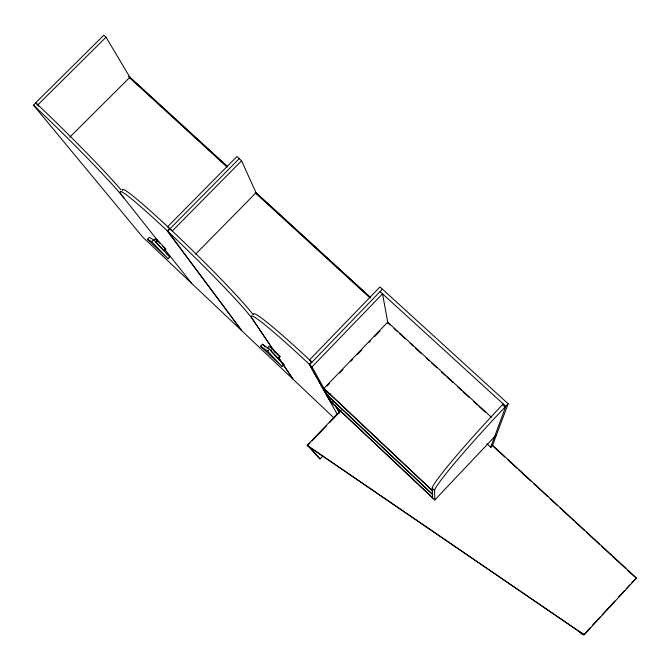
<?xml version="1.0" encoding="UTF-8"?>
<svg xmlns="http://www.w3.org/2000/svg" width="670" height="670" viewBox="0 0 670 670"><rect width="100%" height="100%" fill="white"/><g stroke="black" fill="none" stroke-linecap="round" stroke-linejoin="round"><path stroke-width="1" d="M486.864 443.707L490.708 447.25L505.791 406.288L380.091 291.584M491.093 446.999L491.78 445.14M311.969 362.168L309.532 359.891L379.974 286.928L508.161 403.784L492.559 445.29L490.708 447.25M340.98 410.099L307.17 445.357L307.446 445.676L583.796 634.699L590.153 627.807M592.272 625.512L600.035 617.095M602.154 614.8L614.867 601.024M618.393 597.196L624.75 590.312M626.165 588.779L629.691 584.96M631.81 582.657L636.5 578.034L491.897 444.679M583.796 634.699L581.702 632.715L579.893 632.22L581.97 634.172L584.131 634.792L636.5 578.034M432.653 498.003L432.2 488.262A95.676 5.829 -47.1 0 1 502.559 404.63L503.22 403.935M382.428 289.164L309.607 364.622L330.092 401.28L434.796 500.021L434.554 490.482A95.718 5.578 -47.1 0 1 505.138 406.983L508.161 403.784M434.796 500.021L496.57 434.621M307.446 445.676L309.917 443.105M312.078 440.843L317.58 435.106M317.848 434.83L326.265 426.053M329.389 422.795L340.93 410.76M319.967 458.958L307.756 445.357L319.967 458.958L322.865 455.935M327.136 385.945L329.305 383.692M339.422 373.173L343.032 369.413M350.979 361.155L352.428 359.648M357.487 354.388L361.825 349.882M369.053 342.37L370.493 340.871M374.832 336.365L379.89 331.106M330.243 393.608L328.074 395.87L432.477 494.251M333.342 401.271L331.901 402.779L432.644 497.776M333.585 401.715L332.144 403.223L312.036 366.909L309.607 364.622M337.169 414.119L309.297 364.296L311.659 361.85A94.252 5.745 43.9 0 0 253.478 314.331M312.036 366.909L382.545 293.82L387.93 323.325M280.06 356.859L278.151 358.827L270.739 350.887L272.665 348.903L280.06 356.859L274.122 351.256M282.036 366.549L283.938 364.581L269.558 349.179L262.414 344.254L260.513 346.214L282.036 366.549L267.615 351.18L260.513 346.214M267.029 348.325L268.93 346.356L272.665 348.903M267.615 351.18L269.558 349.179M167.969 258.746L169.853 256.845L153.606 239.718L149.284 237.423L147.417 239.316L167.969 258.746L151.696 241.652L147.417 239.316M195.573 254.206L256.032 192.709L370.477 297.463M255.798 193.345L256.158 192.985L241.569 160.758L236.929 156.529L167.642 226.695L172.24 231.016L241.569 160.758M151.696 241.652L153.606 239.718M153.924 240.296L155.18 239.022L157.458 240.212L165.808 249.047L163.924 250.957L155.557 242.138L157.458 240.212M164.569 249.173L191.746 283.444L241.694 330.67L167.282 230.857L169.602 228.503A93.071 5.377 44.4 0 0 122.602 190.556M169.937 228.855L239.249 158.648M278.569 357.763L293.05 379.237L242.071 331.03L167.793 231.343L170.113 228.981A93.071 5.377 44.4 0 1 253.151 314.766M69.705 137.275L129.905 77.259L227.817 166.88M129.762 77.954L130.106 77.603L106.036 37.21L103.842 35.209L35.661 102.812L39.161 106.471M191.561 283.268L142.601 236.971L33.5 105.157L35.786 102.895A93.666 4.95 44.8 0 1 121.077 189.861M37.838 104.855L106.036 37.21M307.17 445.357L584.131 634.792M502.559 404.63L505.138 406.983M128.632 76.246L227.189 166.487M255.454 192.365L370.527 297.673M129.142 77.402L226.837 166.847M255.103 192.726L370.167 298.05M491.445 417.284L387.721 322.161L323.962 388.433L432.301 490.457M387.838 322.84L390.141 324.95M393.968 328.459L397.034 331.273M399.337 333.384L405.467 339.003M410.065 343.224L413.13 346.038M415.434 348.14L421.564 353.768M426.162 357.989L429.227 360.795M431.522 362.906L436.89 367.83M441.488 372.043L445.316 375.56M446.848 376.967L452.987 382.587M457.585 386.808L461.412 390.317M462.945 391.724L469.075 397.352M473.673 401.565L477.509 405.082M479.042 406.489L485.172 412.109M491.763 444.997L504.812 457.032M507.818 459.804L517.047 468.313M518.58 469.729L530.891 481.077M533.965 483.916L547.809 496.688M550.095 498.79L557.038 505.197M560.112 508.036L573.956 520.799M575.488 522.215L584.625 530.648M586.258 532.148L599.332 544.207M601.635 546.335L611.492 555.422M612.405 556.268L625.479 568.319M627.79 570.446L636.048 578.068M432.2 488.262L434.554 490.482M324.247 388.952L432.318 490.716M328.334 396.347L432.493 494.494M155.18 239.022L158.212 241.887M162.768 246.183L165.808 249.047M166.177 253.377L169.853 256.845M262.414 344.254L265.379 347.06M278.737 359.673L283.938 364.581M333.962 417.921L293.242 379.413L278.201 357.11M159.829 243.269L124.218 198.379A93.683 4.74 44.7 0 0 33.5 105.157M274.725 351.959L252.741 319.356A94.269 5.502 43.9 0 1 309.297 364.296M273.352 350.041L252.498 319.121A93.088 5.151 44.4 0 0 167.793 231.343M335.762 406.02L339.229 412.418M335.034 404.873L339.506 413.114M124.444 198.596A93.088 5.151 44.4 0 1 167.282 230.857"/></g></svg>
